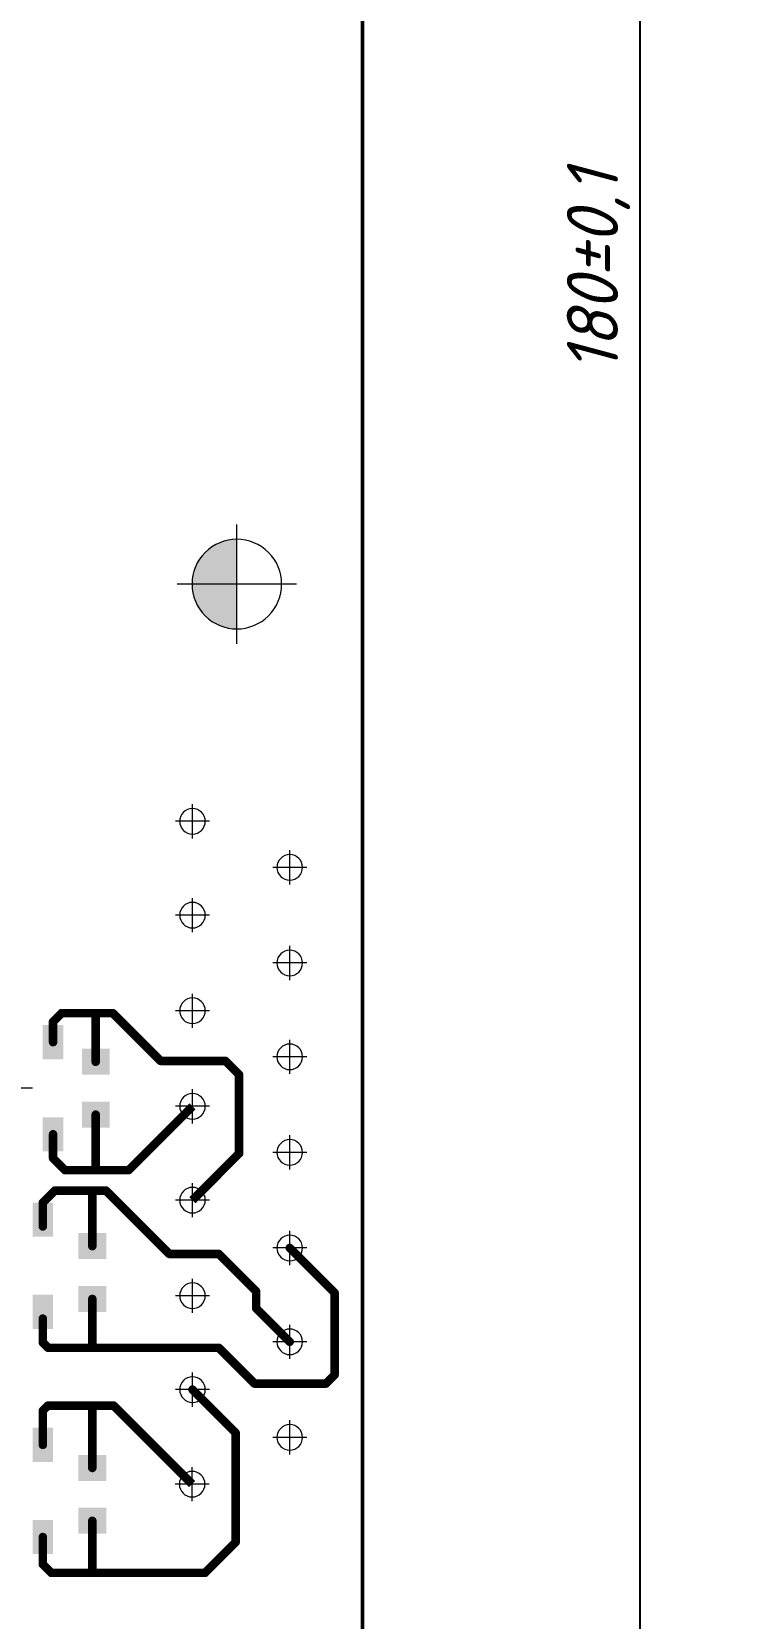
# Paper-space layout 'Layout1' of a CAD drawing. Header units: millimetres. Extents: x 0 to 841, y 0 to 594.
# Drawn here: x 296.2 to 338.3, y 367 to 460 of the extents above; entities that cross this region are included whole.
import ezdxf

# ---------------------------------------------------------------- set-up
doc = ezdxf.new("R2010")
doc.units = ezdxf.units.MM
doc.layers.get('0').update_dxf_attribs({"lineweight": 50})
for name, color, linetype in [('PDF _Геометрия', 7, 'Continuous'), ('PDF _Сплошная заливка', 7, 'Continuous'), ('TopLayer', 1, 'Continuous')]:
    doc.layers.add(name, color=color, linetype=linetype)
doc.styles.add('GOST-2.304_Type-B_italic', font='')
doc.styles.get('GOST-2.304_Type-B_italic').set_extended_font_data('GOST Common', italic=True)
doc.dimstyles.new('ISO-25', dxfattribs={"dimtxt": 2.5, "dimasz": 2.5, "dimexe": 1.25, "dimexo": 0.625, "dimtad": 1, "dimtxsty": 'Standard', "dimcen": 2.5, "dimadec": 0, "dimazin": 0, "dimtfac": 1, "dimtmove": 0, "dimatfit": 3, "dimfxl": 1, "dimarcsym": 0})

# ---------------------------------------------------------------- blocks, each defined once
blk = doc.blocks.new('_Open30')
at = {"color": 0, "linetype": 'ByBlock', "lineweight": -2}
for p, q in [((-1, 0.268), (0, 0)), ((0, 0), (-1, -0.268)), ((0, 0), (-1, 0))]:
    blk.add_line(p, q, dxfattribs=at)
blk = doc.blocks.new('*D95')
at = {"color": 0, "lineweight": -2, "transparency": 16777216}
for p, q in [((315.589, 534.86), (333.092, 534.86)), ((331.842, 530.86), (331.842, 358.86)), ((315.589, 354.86), (333.092, 354.86))]:
    blk.add_line(p, q, dxfattribs=at)
at = {"layer": 'Defpoints', "color": 0, "lineweight": 20, "transparency": 16777216}
for p in [(315.589, 534.86), (315.589, 354.86), (331.842, 354.86)]:
    blk.add_point(p, dxfattribs=at)
at = {"color": 0, "lineweight": -2, "transparency": 16777216, "xscale": 4, "yscale": 4, "zscale": 4}
for p, rotation in [((331.842, 534.86), 90), ((331.842, 354.86), 270)]:
    blk.add_blockref('_Open30', p, dxfattribs=dict(at, rotation=rotation))
at = {"color": 0, "transparency": 16777216, "insert": (329.42, 445.94), "char_height": 3, "attachment_point": 5, "rotation": 90, "style": 'GOST-2.304_Type-B_italic'}
blk.add_mtext('180{\\fGOST type B|b0|i1|c204|p34;\\C0;%%P0,1}', dxfattribs=at)
blk = doc.blocks.new('*D96')
at = {"color": 0, "lineweight": -2, "transparency": 16777216}
for p, q in [((275.589, 544.86), (353.552, 544.86)), ((352.302, 348.86), (352.302, 540.86)), ((275.589, 344.86), (353.552, 344.86))]:
    blk.add_line(p, q, dxfattribs=at)
at = {"layer": 'Defpoints', "color": 0, "lineweight": 20, "transparency": 16777216}
for p in [(275.589, 544.86), (352.302, 544.86), (275.589, 344.86)]:
    blk.add_point(p, dxfattribs=at)
at = {"color": 0, "lineweight": -2, "transparency": 16777216, "xscale": 4, "yscale": 4, "zscale": 4}
for p, rotation in [((352.302, 544.86), 90), ((352.302, 344.86), 270)]:
    blk.add_blockref('_Open30', p, dxfattribs=dict(at, rotation=rotation))
at = {"color": 0, "transparency": 16777216, "insert": (349.88, 440.599), "char_height": 3, "attachment_point": 5, "rotation": 90, "style": 'GOST-2.304_Type-B_italic'}
blk.add_mtext('100{\\fGOST type B|b0|i1|c204|p34;\\C0;%%P0,1}', dxfattribs=at)

psp = doc.layouts.get("Layout1")

# ---------------------------------------------------------------- hatches: boundary and pattern name
at = {"layer": 'PDF _Сплошная заливка', "transparency": 33554559}
for points in [[(308.228, 430.23, 0.414219), (305.603, 427.605), (305.603, 427.605), (305.603, 427.605), (308.228, 427.605), (308.228, 427.605)], [(305.603, 427.605, 0.414219), (308.228, 424.98), (308.228, 424.98), (308.228, 424.98), (308.228, 427.605), (308.228, 427.605)]]:
    psp.add_hatch(color=7, dxfattribs=at).paths.add_polyline_path(points)

# ---------------------------------------------------------------- linework, layer by layer
at = {"lineweight": 50}
psp.add_line((315.589, 354.86), (315.59, 534.86), dxfattribs=at)
at = {"layer": 'PDF _Геометрия', "lineweight": 9}
for points in [[(308.228, 424.105), (308.228, 431.105)], [(311.729, 427.605), (304.728, 427.605)], [(305.628, 412.705), (305.628, 414.705)], [(306.628, 413.705), (304.629, 413.705)], [(311.329, 410.005), (311.329, 412.005)], [(312.328, 411.005), (310.328, 411.005)], [(305.628, 407.205), (305.628, 409.205)], [(306.628, 408.205), (304.629, 408.205)], [(311.329, 404.405), (311.329, 406.405)], [(312.328, 405.405), (310.328, 405.405)], [(305.628, 401.605), (305.628, 403.605)], [(306.628, 402.605), (304.629, 402.605)], [(311.329, 398.905), (311.329, 400.905)], [(312.328, 399.905), (310.328, 399.905)], [(296.259, 398.065), (294.858, 398.065)], [(305.628, 396.005), (305.628, 398.005)], [(306.628, 397.005), (304.629, 397.005)], [(311.329, 393.305), (311.329, 395.305)], [(312.328, 394.305), (310.328, 394.305)], [(305.628, 390.505), (305.628, 392.505)], [(306.628, 391.505), (304.629, 391.505)], [(311.329, 387.705), (311.329, 389.705)], [(312.328, 388.705), (310.328, 388.705)], [(305.628, 384.905), (305.628, 386.905)], [(306.628, 385.905), (304.629, 385.905)], [(311.329, 382.205), (311.329, 384.205)], [(312.328, 383.205), (310.328, 383.205)], [(305.628, 379.405), (305.628, 381.405)], [(306.628, 380.405), (304.629, 380.405)], [(311.329, 376.605), (311.329, 378.605)], [(312.328, 377.605), (310.328, 377.605)], [(305.609, 373.864), (305.609, 375.865)], [(306.609, 374.865), (304.608, 374.865)]]:
    psp.add_lwpolyline(points, dxfattribs=at)
for points in [[(310.853, 427.605, 0.414259), (308.228, 430.23, 0.414259), (305.604, 427.605, 0.414315), (308.228, 424.98, 0.414315)], [(306.378, 413.705, 0.414158), (305.628, 414.455, 0.414158), (304.878, 413.705, 0.414158), (305.628, 412.955, 0.414158)], [(312.079, 411.005, 0.414158), (311.329, 411.755, 0.414158), (310.579, 411.005, 0.414158), (311.329, 410.255, 0.414158)], [(306.378, 408.205, 0.414158), (305.628, 408.955, 0.414158), (304.878, 408.205, 0.414158), (305.628, 407.455, 0.414158)], [(312.079, 405.405, 0.414158), (311.329, 406.155, 0.414158), (310.579, 405.405, 0.414158), (311.329, 404.655, 0.414158)], [(306.378, 402.605, 0.414158), (305.628, 403.355, 0.414158), (304.878, 402.605, 0.414158), (305.628, 401.855, 0.414158)], [(312.079, 399.905, 0.414158), (311.329, 400.655, 0.414158), (310.579, 399.905, 0.414158), (311.329, 399.155, 0.414158)], [(306.378, 397.005, 0.414158), (305.628, 397.755, 0.414158), (304.878, 397.005, 0.414158), (305.628, 396.255, 0.414158)], [(312.079, 394.305, 0.414158), (311.329, 395.055, 0.414158), (310.579, 394.305, 0.414158), (311.329, 393.555, 0.414158)], [(306.378, 391.505, 0.414158), (305.628, 392.255, 0.414158), (304.878, 391.505, 0.414511), (305.628, 390.755, 0.414511)], [(312.079, 388.705, 0.414158), (311.329, 389.455, 0.414158), (310.579, 388.705, 0.414158), (311.329, 387.955, 0.414158)], [(306.378, 385.905, 0.414158), (305.628, 386.655, 0.414158), (304.878, 385.905, 0.414511), (305.628, 385.155, 0.414511)], [(312.079, 383.205, 0.414158), (311.329, 383.955, 0.414158), (310.579, 383.205, 0.414158), (311.329, 382.455, 0.414158)], [(306.378, 380.405, 0.414158), (305.628, 381.155, 0.414158), (304.878, 380.405, 0.414158), (305.628, 379.655, 0.414158)], [(312.079, 377.605, 0.414158), (311.329, 378.355, 0.414158), (310.579, 377.605, 0.414158), (311.329, 376.855, 0.414158)], [(306.359, 374.865, 0.414158), (305.609, 375.615, 0.414158), (304.859, 374.865, 0.414158), (305.609, 374.115, 0.414158)]]:
    psp.add_lwpolyline(points, format="xyb", close=True, dxfattribs=at)
at = {"layer": 'TopLayer', "lineweight": 20, "const_width": 0.5}
for points in [[(297.458, 401.965), (297.958, 402.465)], [(297.958, 402.465), (299.958, 402.465)], [(299.958, 402.465), (300.958, 402.465)], [(299.958, 399.614), (299.958, 402.465)], [(300.958, 402.465), (303.758, 399.665)], [(297.458, 400.765), (297.458, 401.965)], [(303.758, 399.665), (307.558, 399.665)], [(307.558, 399.665), (308.358, 398.865)], [(308.358, 394.235), (308.358, 398.865)], [(301.888, 393.265), (305.628, 397.005)], [(299.958, 393.33), (299.958, 396.516)], [(297.458, 393.965), (297.458, 395.365)], [(297.458, 393.965), (298.158, 393.265)], [(305.628, 391.505), (308.358, 394.235)], [(298.158, 393.265), (300.023, 393.265)], [(299.958, 393.33), (300.023, 393.265)], [(300.023, 393.265), (301.888, 393.265)], [(296.858, 391.365), (297.558, 392.065)], [(297.558, 392.065), (299.758, 392.065)], [(299.758, 392.065), (300.558, 392.065)], [(299.758, 388.814), (299.758, 392.065)], [(300.558, 392.065), (304.268, 388.355)], [(296.858, 390.365), (296.858, 391.365)], [(296.858, 389.965), (296.858, 390.365)], [(304.268, 388.355), (307.17, 388.355)], [(307.17, 388.355), (309.358, 386.167)], [(311.328, 388.705), (313.958, 386.075)], [(299.758, 382.855), (299.758, 385.716)], [(309.358, 385.175), (309.358, 386.167)], [(313.958, 381.265), (313.958, 386.075)], [(309.358, 385.175), (311.328, 383.205)], [(296.858, 383.165), (296.858, 384.565)], [(296.858, 383.165), (297.168, 382.855)], [(297.168, 382.855), (299.758, 382.855)], [(299.758, 382.855), (307.17, 382.855)], [(307.17, 382.855), (309.27, 380.755)], [(313.448, 380.755), (313.958, 381.265)], [(305.628, 380.405), (308.158, 377.875)], [(309.27, 380.755), (313.448, 380.755)], [(296.858, 379.165), (297.158, 379.465)], [(296.858, 377.165), (296.858, 379.165)], [(297.158, 379.465), (299.858, 379.465)], [(299.758, 379.365), (299.858, 379.465)], [(299.758, 375.814), (299.758, 379.365)], [(299.858, 379.465), (301.008, 379.465)], [(301.008, 379.465), (305.608, 374.865)], [(308.158, 371.465), (308.158, 377.875)], [(299.758, 369.665), (299.758, 372.716)], [(296.858, 370.165), (296.858, 371.765)], [(306.358, 369.665), (308.158, 371.465)], [(296.858, 370.165), (297.358, 369.665)], [(297.358, 369.665), (299.758, 369.665)], [(299.758, 369.665), (306.358, 369.665)]]:
    psp.add_lwpolyline(points, dxfattribs=at)
at = {"layer": 'TopLayer', "lineweight": 20, "const_width": 0.25}
for points in [[(297.833, 402.465, 1), (298.083, 402.465, 1)], [(297.833, 402.465, 1), (298.083, 402.465, 1)], [(299.833, 402.465, 1), (300.083, 402.465, 1)], [(299.833, 402.465, 1), (300.083, 402.465, 1)], [(299.833, 402.465, 1), (300.083, 402.465, 1)], [(300.833, 402.465, 1), (301.083, 402.465, 1)], [(300.833, 402.465, 1), (301.083, 402.465, 1)], [(297.333, 401.965, 1), (297.583, 401.965, 1)], [(297.333, 401.965, 1), (297.583, 401.965, 1)], [(297.333, 400.765, 1), (297.583, 400.765, 1)], [(299.833, 399.614, 1), (300.083, 399.614, 1)], [(303.633, 399.665, 1), (303.883, 399.665, 1)], [(303.633, 399.665, 1), (303.883, 399.665, 1)], [(307.433, 399.665, 1), (307.683, 399.665, 1)], [(307.433, 399.665, 1), (307.683, 399.665, 1)], [(308.233, 398.865, 1), (308.483, 398.865, 1)], [(308.233, 398.865, 1), (308.483, 398.865, 1)], [(299.833, 396.516, 1), (300.083, 396.516, 1)], [(297.333, 395.365, 1), (297.583, 395.365, 1)], [(297.333, 393.965, 1), (297.583, 393.965, 1)], [(297.333, 393.965, 1), (297.583, 393.965, 1)], [(308.233, 394.235, 1), (308.483, 394.235, 1)], [(308.233, 394.235, 1), (308.483, 394.235, 1)], [(298.033, 393.265, 1), (298.283, 393.265, 1)], [(298.033, 393.265, 1), (298.283, 393.265, 1)], [(299.833, 393.33, 1), (300.083, 393.33, 1)], [(299.833, 393.33, 1), (300.083, 393.33, 1)], [(299.898, 393.265, 1), (300.148, 393.265, 1)], [(299.898, 393.265, 1), (300.148, 393.265, 1)], [(299.898, 393.265, 1), (300.148, 393.265, 1)], [(301.763, 393.265, 1), (302.013, 393.265, 1)], [(301.763, 393.265, 1), (302.013, 393.265, 1)], [(297.433, 392.065, 1), (297.683, 392.065, 1)], [(297.433, 392.065, 1), (297.683, 392.065, 1)], [(299.633, 392.065, 1), (299.883, 392.065, 1)], [(299.633, 392.065, 1), (299.883, 392.065, 1)], [(299.633, 392.065, 1), (299.883, 392.065, 1)], [(300.433, 392.065, 1), (300.683, 392.065, 1)], [(300.433, 392.065, 1), (300.683, 392.065, 1)], [(296.733, 391.365, 1), (296.983, 391.365, 1)], [(296.733, 391.365, 1), (296.983, 391.365, 1)], [(296.733, 390.365, 1), (296.983, 390.365, 1)], [(296.733, 390.365, 1), (296.983, 390.365, 1)], [(296.733, 389.965, 1), (296.983, 389.965, 1)], [(299.633, 388.814, 1), (299.883, 388.814, 1)], [(304.143, 388.355, 1), (304.393, 388.355, 1)], [(304.143, 388.355, 1), (304.393, 388.355, 1)], [(307.045, 388.355, 1), (307.295, 388.355, 1)], [(307.045, 388.355, 1), (307.295, 388.355, 1)], [(311.203, 388.705, 1), (311.453, 388.705, 1)], [(299.633, 385.716, 1), (299.883, 385.716, 1)], [(309.233, 386.167, 1), (309.483, 386.167, 1)], [(309.233, 386.167, 1), (309.483, 386.167, 1)], [(313.833, 386.075, 1), (314.083, 386.075, 1)], [(313.833, 386.075, 1), (314.083, 386.075, 1)], [(309.233, 385.175, 1), (309.483, 385.175, 1)], [(309.233, 385.175, 1), (309.483, 385.175, 1)], [(296.733, 384.565, 1), (296.983, 384.565, 1)], [(296.733, 383.165, 1), (296.983, 383.165, 1)], [(296.733, 383.165, 1), (296.983, 383.165, 1)], [(297.043, 382.855, 1), (297.293, 382.855, 1)], [(297.043, 382.855, 1), (297.293, 382.855, 1)], [(299.633, 382.855, 1), (299.883, 382.855, 1)], [(299.633, 382.855, 1), (299.883, 382.855, 1)], [(299.633, 382.855, 1), (299.883, 382.855, 1)], [(307.045, 382.855, 1), (307.295, 382.855, 1)], [(307.045, 382.855, 1), (307.295, 382.855, 1)], [(311.203, 383.205, 1), (311.453, 383.205, 1)], [(313.833, 381.265, 1), (314.083, 381.265, 1)], [(313.833, 381.265, 1), (314.083, 381.265, 1)], [(305.503, 380.405, 1), (305.753, 380.405, 1)], [(309.145, 380.755, 1), (309.395, 380.755, 1)], [(309.145, 380.755, 1), (309.395, 380.755, 1)], [(313.323, 380.755, 1), (313.573, 380.755, 1)], [(313.323, 380.755, 1), (313.573, 380.755, 1)], [(296.733, 379.165, 1), (296.983, 379.165, 1)], [(296.733, 379.165, 1), (296.983, 379.165, 1)], [(297.033, 379.465, 1), (297.283, 379.465, 1)], [(297.033, 379.465, 1), (297.283, 379.465, 1)], [(299.633, 379.365, 1), (299.883, 379.365, 1)], [(299.633, 379.365, 1), (299.883, 379.365, 1)], [(299.733, 379.465, 1), (299.983, 379.465, 1)], [(299.733, 379.465, 1), (299.983, 379.465, 1)], [(299.733, 379.465, 1), (299.983, 379.465, 1)], [(300.883, 379.465, 1), (301.133, 379.465, 1)], [(300.883, 379.465, 1), (301.133, 379.465, 1)], [(308.033, 377.875, 1), (308.283, 377.875, 1)], [(308.033, 377.875, 1), (308.283, 377.875, 1)], [(296.733, 377.165, 1), (296.983, 377.165, 1)], [(299.633, 375.814, 1), (299.883, 375.814, 1)], [(299.633, 372.716, 1), (299.883, 372.716, 1)], [(296.733, 371.765, 1), (296.983, 371.765, 1)], [(308.033, 371.465, 1), (308.283, 371.465, 1)], [(308.033, 371.465, 1), (308.283, 371.465, 1)], [(296.733, 370.165, 1), (296.983, 370.165, 1)], [(296.733, 370.165, 1), (296.983, 370.165, 1)], [(297.233, 369.665, 1), (297.483, 369.665, 1)], [(297.233, 369.665, 1), (297.483, 369.665, 1)], [(299.633, 369.665, 1), (299.883, 369.665, 1)], [(299.633, 369.665, 1), (299.883, 369.665, 1)], [(299.633, 369.665, 1), (299.883, 369.665, 1)], [(306.233, 369.665, 1), (306.483, 369.665, 1)], [(306.233, 369.665, 1), (306.483, 369.665, 1)]]:
    psp.add_lwpolyline(points, format="xyb", close=True, dxfattribs=at)
at = {"layer": 'TopLayer', "lineweight": 20}
for points in [[(298.058, 401.765), (296.858, 401.765), (298.058, 399.765), (296.858, 399.765)], [(300.771, 398.852), (300.771, 400.376), (299.145, 398.852), (299.145, 400.376)], [(300.771, 395.754), (300.771, 397.278), (299.145, 395.754), (299.145, 397.278)], [(298.058, 396.365), (296.858, 396.365), (298.058, 394.365), (296.858, 394.365)], [(297.458, 391.365), (296.258, 391.365), (297.458, 389.365), (296.258, 389.365)], [(300.571, 388.052), (300.571, 389.576), (298.945, 388.052), (298.945, 389.576)], [(297.458, 385.965), (296.258, 385.965), (297.458, 383.965), (296.258, 383.965)], [(300.571, 384.954), (300.571, 386.478), (298.945, 384.954), (298.945, 386.478)], [(297.458, 378.165), (296.258, 378.165), (297.458, 376.165), (296.258, 376.165)], [(300.571, 375.052), (300.571, 376.576), (298.945, 375.052), (298.945, 376.576)], [(300.571, 371.954), (300.571, 373.478), (298.945, 371.954), (298.945, 373.478)], [(297.458, 372.765), (296.258, 372.765), (297.458, 370.765), (296.258, 370.765)]]:
    psp.add_solid(points, dxfattribs=at)

# ---------------------------------------------------------------- dimensions: what is measured, and where the dimension line sits
for base, p1, p2, text, picture, middle in [((352.302, 544.86), (275.589, 344.86), (275.589, 544.86), '100{\\fGOST type B|b0|i1|c204|p34;\\C0;%%P0,1}', '*D96', (352.302, 440.599)), ((331.842, 354.86), (315.589, 534.86), (315.589, 354.86), '<>{\\fGOST type B|b0|i1|c204|p34;\\C0;%%P0,1}', '*D95', (331.842, 445.94))]:
    dim = psp.add_linear_dim(base=base, p1=p1, p2=p2, angle=90, text=text, dimstyle='ISO-25', override={"dimtxt": 3, "dimasz": 4, "dimexo": 0, "dimtxsty": 'GOST-2.304_Type-B_italic', "dimblk1": 'Open30', "dimblk2": 'Open30', "dimsah": 1})
    dim.commit()
    dim.dimension.update_dxf_attribs({"geometry": picture, "text_midpoint": middle, "dimtype": 160})

doc.saveas('drawing.dxf')
